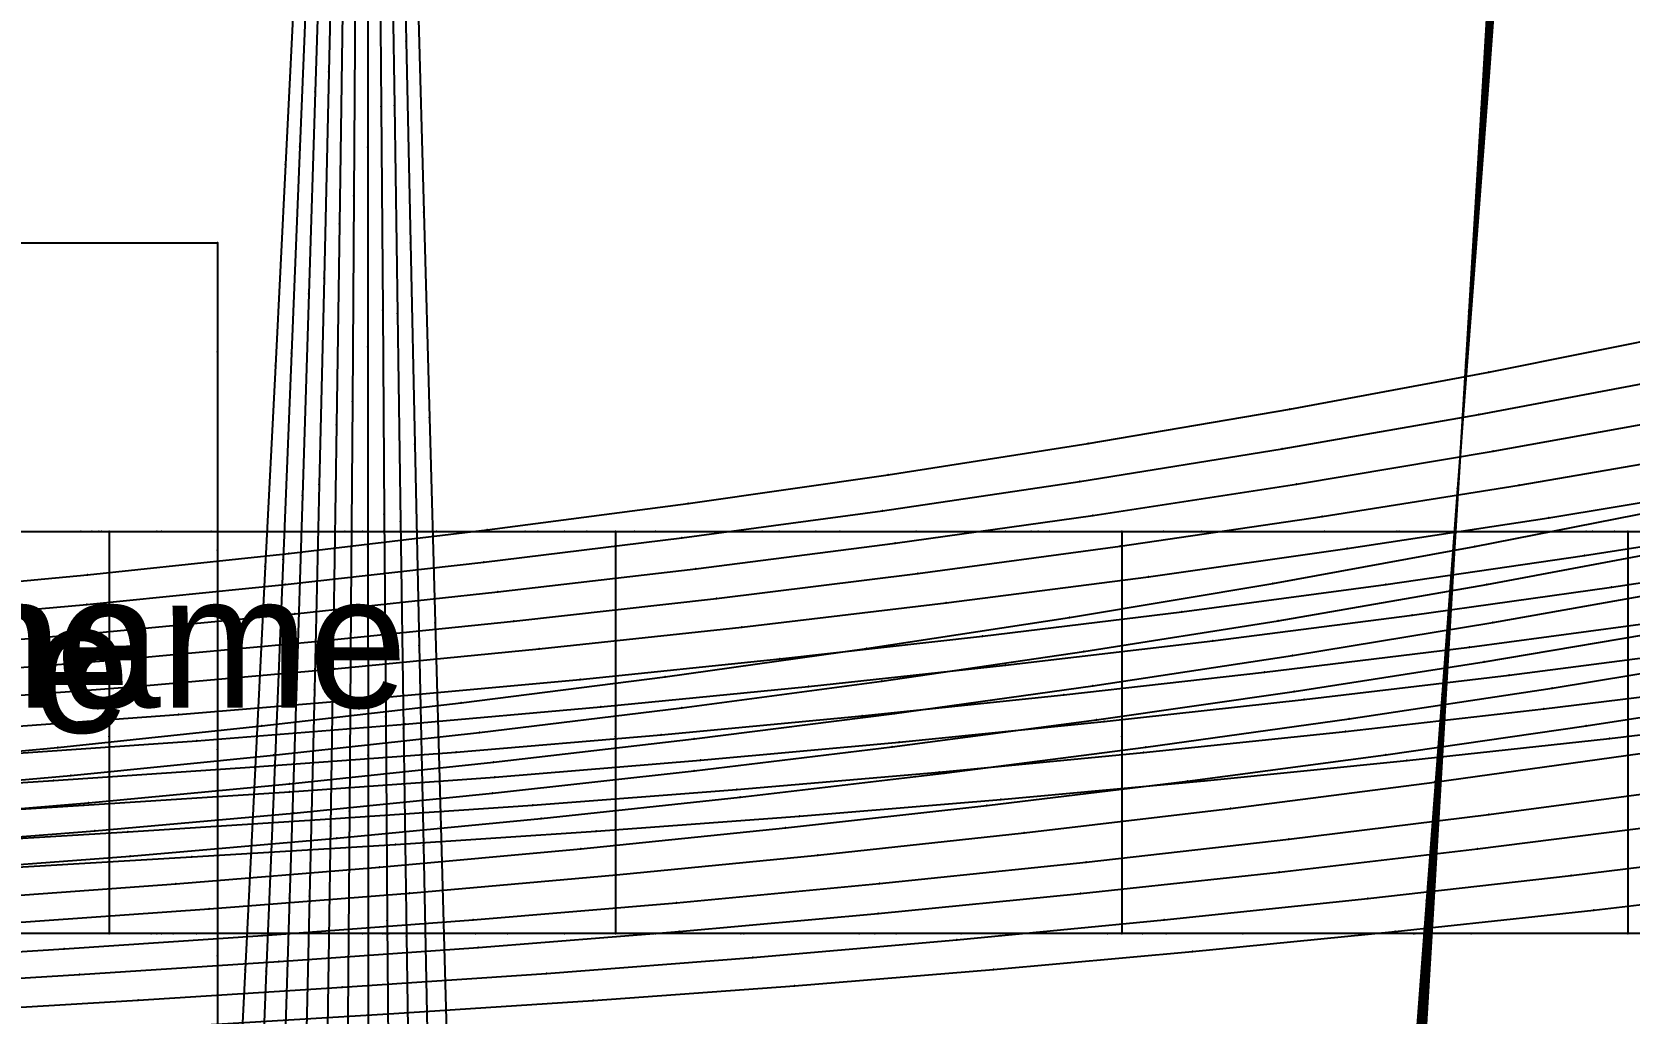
# Model space of a CAD drawing. Extents: x -2408 to 1029, y -526 to 2095.
# Drawn here: x -567.2 to -447, y 1389.8 to 1463.7 of the extents above; entities that cross this region are included whole.
import ezdxf

# ---------------------------------------------------------------- set-up
doc = ezdxf.new("R2010")
doc.units = 0

# ---------------------------------------------------------------- blocks, each defined once
blk = doc.blocks.new('-30')
at = {"layer": '1'}
for points in [[(-815.932955, 751.94191), (-800.181244, 751.94191), (-784.68991, 751.94191), (-769.49158, 751.94191), (-754.618879, 751.94191), (-732.991399, 751.94191), (-712.279556, 751.94191), (-692.593227, 751.94191), (-674.042287, 751.94191), (-656.736615, 751.94191), (-640.786085, 751.94191), (-621.816635, 751.94191), (-605.712108, 751.94191)], [(-595.670056, 721.699142), (-613.389459, 721.699142), (-630.958968, 721.699142), (-651.263198, 721.699142), (-668.129356, 721.699142), (-686.277399, 721.699142), (-705.597478, 721.699142), (-725.979701, 721.699142), (-747.314174, 721.699142), (-769.491051, 721.699142), (-784.689358, 721.699142), (-800.180704, 721.699142), (-815.932463, 721.699142)], [(361.592624, 710.970078), (377.494583, 710.970078), (377.494583, 702.757006), (377.494583, 687.830147), (377.494583, 672.819426), (377.494583, 657.302), (377.494583, 640.993118), (365.049252, 640.993118), (357.174568, 640.993118)]]:
    blk.add_lwpolyline(points, dxfattribs=at)
at = {"layer": '14'}
for points in [[(-815.932955, 751.94191), (-800.181244, 751.94191), (-784.68991, 751.94191), (-769.49158, 751.94191), (-754.618879, 751.94191), (-732.991399, 751.94191), (-712.279556, 751.94191), (-692.593227, 751.94191), (-674.042287, 751.94191), (-656.736615, 751.94191), (-640.786085, 751.94191), (-621.816635, 751.94191), (-605.712108, 751.94191)], [(-595.670056, 721.699142), (-613.389459, 721.699142), (-630.958968, 721.699142), (-651.263198, 721.699142), (-668.129356, 721.699142), (-686.277399, 721.699142), (-705.597478, 721.699142), (-725.979701, 721.699142), (-747.314174, 721.699142), (-769.491051, 721.699142), (-784.689358, 721.699142), (-800.180704, 721.699142), (-815.932463, 721.699142)]]:
    blk.add_lwpolyline(points, dxfattribs=at)
at = {"layer": '2'}
blk.add_point((377.494583, 710.970078), dxfattribs=at)
at = {"layer": '3'}
for p in [(-800.181244, 751.94191), (-800.181244, 751.94191), (-784.68991, 751.94191), (-784.68991, 751.94191), (-769.49158, 751.94191), (-769.49158, 751.94191), (-754.618879, 751.94191), (-754.618879, 751.94191), (-732.991399, 751.94191), (-732.991399, 751.94191), (-712.279556, 751.94191), (-712.279556, 751.94191), (-692.593227, 751.94191), (-692.593227, 751.94191), (-800.180704, 721.699142), (-800.180704, 721.699142), (-784.689358, 721.699142), (-784.689358, 721.699142), (-769.491051, 721.699142), (-769.491051, 721.699142), (-747.314174, 721.699142), (-747.314174, 721.699142), (-725.979701, 721.699142), (-725.979701, 721.699142), (-705.597478, 721.699142), (-705.597478, 721.699142), (377.494583, 702.757006), (377.494583, 687.830147), (377.494583, 672.819426), (377.494583, 657.302)]:
    blk.add_point(p, dxfattribs=at)
at = {"layer": '1'}
for p in [(-930.752125, 736.820526), (263.194485, 675.981598)]:
    blk.add_text('Piece Name: noname', height=10, dxfattribs=at).set_placement(p)
blk = doc.blocks.new(' -30')
at = {"layer": '1'}
blk.add_lwpolyline([(-62.287955, 992.040492), (-46.765308, 993.494654), (-31.59976, 995.119355), (-16.677405, 996.901347), (-1.553066, 998.875569), (13.497761, 1001.026741), (28.566463, 1003.387882), (43.726847, 1005.978906), (58.723608, 1008.760932), (73.717036, 1011.77609), (88.621168, 1015.021706), (103.469701, 1018.514085), (117.89867, 1022.167002), (132.006587, 1025.996081), (146.046572, 1030.066786), (159.896121, 1034.343554)], dxfattribs=at)
at = {"layer": '14'}
blk.add_lwpolyline([(-63.959231, 979.122072), (-49.005641, 980.511038), (-33.632503, 982.122847), (-18.625958, 983.86424), (-3.293244, 985.820636), (11.872398, 987.947367), (27.150515, 990.29395), (42.458572, 992.858966), (57.665661, 995.628768), (72.836435, 998.623553), (87.952669, 1001.852721), (102.740143, 1005.267383), (117.185724, 1008.860491), (131.56911, 1012.69644), (145.60942, 1016.694667), (159.855558, 1021.012956)], dxfattribs=at)
at = {"layer": '3'}
for p in [(58.723608, 1008.760932), (43.726847, 1005.978906), (28.566463, 1003.387882), (13.497761, 1001.026741), (-1.553066, 998.875569), (-16.677405, 996.901347), (57.665661, 995.628768), (-31.59976, 995.119355), (-46.765308, 993.494654), (42.458572, 992.858966), (27.150515, 990.29395), (11.872398, 987.947367), (-3.293244, 985.820636), (-18.625958, 983.86424), (-33.632503, 982.122847), (-49.005641, 980.511038), (-273.518252, 459.303073), (-364.092661, 452.698247), (-274.691014, 443.778063), (-364.85375, 437.519584), (-275.86766, 428.304753), (-365.612888, 422.429259), (-277.042325, 412.779884), (-366.374362, 407.250609), (-278.21354, 397.254754), (-367.134082, 392.071869)]:
    blk.add_point(p, dxfattribs=at)
at = {"layer": '8'}
for points in [[(-357.994041, 575.302811), (-358.78186, 559.547635), (-359.557937, 544.069272), (-360.322592, 528.86404), (-361.084233, 513.685404), (-361.829946, 498.666906), (-362.574553, 483.487431), (-363.318647, 468.307932), (-364.092661, 452.698247), (-364.85375, 437.519584), (-365.612888, 422.429259), (-366.374362, 407.250609), (-367.134082, 392.071869), (-367.88499, 377.065575), (-368.645189, 361.886858), (-369.405699, 346.708157), (-370.180402, 331.244073), (-370.940674, 316.065368), (-371.69304, 301.044358), (-372.44714, 285.989388), (-373.055725, 273.839893)], [(-267.785759, 536.391029), (-268.970889, 520.885647), (-270.140575, 505.316837), (-271.278187, 489.841572), (-272.408891, 474.313432), (-273.518252, 459.303073), (-274.691014, 443.778063), (-275.86766, 428.304753), (-277.042325, 412.779884), (-278.21354, 397.254754), (-279.349544, 382.208615), (-280.523073, 366.683647), (-281.657577, 351.675743), (-282.83071, 336.150751), (-283.991246, 320.791318), (-285.164421, 305.266334), (-286.316888, 290.015761), (-287.446104, 275.072392), (-287.709846, 271.582108)]]:
    blk.add_lwpolyline(points, dxfattribs=at)
blk = doc.blocks.new('-31')
at = {"layer": '1'}
for points in [[(-826.226078, 751.94191), (-804.336016, 751.94191), (-783.104593, 751.94191), (-762.635697, 751.94191), (-743.03345, 751.94191), (-724.401717, 751.94191), (-706.844608, 751.94191), (-690.465999, 751.94191), (-675.369986, 751.94191)], [(-685.285785, 721.699142), (-701.248397, 721.699142), (-718.424234, 721.699142), (-736.709307, 721.699142), (-755.999623, 721.699142), (-776.191175, 721.699142), (-797.180003, 721.699142), (-818.862101, 721.699142)]]:
    blk.add_lwpolyline(points, dxfattribs=at)
at = {"layer": '14'}
for points in [[(-826.226078, 751.94191), (-804.336016, 751.94191), (-783.104593, 751.94191), (-762.635697, 751.94191), (-743.03345, 751.94191), (-724.401717, 751.94191), (-706.844608, 751.94191), (-690.465999, 751.94191), (-675.369986, 751.94191)], [(-685.285785, 721.699142), (-701.248397, 721.699142), (-718.424234, 721.699142), (-736.709307, 721.699142), (-755.999623, 721.699142), (-776.191175, 721.699142), (-797.180003, 721.699142), (-818.862101, 721.699142)]]:
    blk.add_lwpolyline(points, dxfattribs=at)
at = {"layer": '3'}
for p in [(-804.336016, 751.94191), (-804.336016, 751.94191), (-783.104593, 751.94191), (-783.104593, 751.94191), (-762.635697, 751.94191), (-762.635697, 751.94191), (-743.03345, 751.94191), (-743.03345, 751.94191), (-724.401717, 751.94191), (-724.401717, 751.94191), (-706.844608, 751.94191), (-706.844608, 751.94191), (-690.465999, 751.94191), (-690.465999, 751.94191), (-797.180003, 721.699142), (-797.180003, 721.699142), (-776.191175, 721.699142), (-776.191175, 721.699142), (-755.999623, 721.699142), (-755.999623, 721.699142), (-736.709307, 721.699142), (-736.709307, 721.699142), (-718.424234, 721.699142), (-718.424234, 721.699142), (-701.248397, 721.699142), (-701.248397, 721.699142)]:
    blk.add_point(p, dxfattribs=at)
at = {"layer": '1'}
blk.add_text('Piece Name: noname', height=10, dxfattribs=at).set_placement((263.194485, 675.981598))
blk = doc.blocks.new(' -31')
at = {"layer": '1'}
blk.add_lwpolyline([(-63.189221, 989.945011), (-47.672531, 991.313117), (-32.73015, 992.82249), (-17.795201, 994.504582), (-2.889159, 996.340467), (12.212112, 998.376714), (27.069524, 1000.571165), (42.309343, 1003.026105), (57.103525, 1005.61325), (72.14837, 1008.460502), (86.862908, 1011.468573), (101.799206, 1014.765756), (116.409491, 1018.244322), (130.915001, 1021.952954), (145.402375, 1025.916377), (159.820729, 1030.124264)], dxfattribs=at)
at = {"layer": '14'}
blk.add_lwpolyline([(-64.30798, 977.09257), (-48.879834, 978.444808), (-33.60516, 979.96535), (-18.120015, 981.679498), (-2.882535, 983.53499), (12.185967, 985.548397), (27.374519, 987.769931), (42.016069, 990.101471), (57.723407, 992.818572), (72.810402, 995.648884), (87.8611, 998.699277), (102.856623, 1001.980323), (117.515395, 1005.43791), (132.396191, 1009.209824), (146.642882, 1013.073175)], dxfattribs=at)
at = {"layer": '3'}
for p in [(57.103525, 1005.61325), (42.309343, 1003.026105), (27.069524, 1000.571165), (12.212112, 998.376714), (-2.889159, 996.340467), (-17.795201, 994.504582), (-32.73015, 992.82249), (57.723407, 992.818572), (-47.672531, 991.313117), (42.016069, 990.101471), (27.374519, 987.769931), (12.185967, 985.548397), (-2.882535, 983.53499), (-18.120015, 981.679498), (-33.60516, 979.96535), (-48.879834, 978.444808), (-273.387537, 462.538378), (-363.004279, 454.703099), (-274.514607, 447.192397), (-363.637041, 439.171419), (-275.651862, 431.847157), (-364.272866, 423.639861), (-276.780583, 416.554046), (-364.903066, 408.198477), (-277.908851, 401.208165), (-365.535021, 392.666756)]:
    blk.add_point(p, dxfattribs=at)
at = {"layer": '8'}
for points in [[(-357.994041, 578.807983), (-358.649132, 562.686417), (-359.267463, 547.518838), (-359.903873, 531.964499), (-360.537909, 516.432865), (-361.157443, 501.065163), (-361.774082, 485.532827), (-362.389768, 470.000454), (-363.004279, 454.703099), (-363.637041, 439.171419), (-364.272866, 423.639861), (-364.903066, 408.198477), (-365.535021, 392.666756), (-366.159478, 377.311497), (-366.791779, 361.779794), (-367.424438, 346.248108), (-368.041408, 331.099689), (-368.673841, 315.567976), (-369.302066, 300.139236), (-369.923554, 284.876894), (-370.515747, 270.334682)], [(-267.785759, 539.896202), (-268.971377, 523.980308), (-270.0986, 508.584758), (-271.194162, 493.295128), (-272.281755, 477.946298), (-273.387537, 462.538378), (-274.514607, 447.192397), (-275.651862, 431.847157), (-276.780583, 416.554046), (-277.908851, 401.208165), (-279.044466, 385.76366), (-280.174425, 370.417898), (-281.309176, 355.012686), (-282.439101, 339.666924), (-283.568809, 324.321148), (-284.686106, 309.145322), (-285.815989, 293.799556), (-286.918402, 278.82658), (-287.709846, 268.076897)]]:
    blk.add_lwpolyline(points, dxfattribs=at)
blk = doc.blocks.new(' -32')
at = {"layer": '1'}
blk.add_lwpolyline([(-63.073899, 987.964787), (-47.80115, 989.241333), (-32.854437, 990.673366), (-17.580763, 992.310636), (-2.66784, 994.062031), (12.329512, 995.989364), (27.19852, 998.080667), (42.534483, 1000.433601), (57.345718, 1002.901455), (72.240179, 1005.584932), (86.979833, 1008.449899), (101.702285, 1011.534519), (116.349741, 1014.839147), (131.220497, 1018.445942), (145.752876, 1022.224506)], dxfattribs=at)
at = {"layer": '14'}
blk.add_lwpolyline([(-63.695884, 975.163998), (-48.400329, 976.438115), (-33.260954, 977.872553), (-17.902589, 979.495559), (-2.796827, 981.250458), (12.288539, 983.170726), (27.200065, 985.246414), (42.235573, 987.526424), (57.308336, 990.007635), (72.280071, 992.674386), (87.220682, 995.546043), (102.112174, 998.629703), (117.256923, 1002.009589), (132.044623, 1005.561161), (146.773454, 1009.351388)], dxfattribs=at)
at = {"layer": '3'}
for p in [(57.345718, 1002.901455), (42.534483, 1000.433601), (27.19852, 998.080667), (12.329512, 995.989364), (-2.66784, 994.062031), (-17.580763, 992.310636), (-32.854437, 990.673366), (57.308336, 990.007635), (-47.80115, 989.241333), (42.235573, 987.526424), (27.200065, 985.246414), (12.288539, 983.170726), (-2.796827, 981.250458), (-17.902589, 979.495559), (-33.260954, 977.872553), (-48.400329, 976.438115), (-361.851347, 459.532016), (-274.251194, 451.939413), (-362.332423, 444.337911), (-275.344252, 436.80376), (-362.818072, 429.14395), (-276.431543, 421.721797), (-363.300177, 414.042294), (-277.517392, 406.585633), (-363.782934, 398.848259), (-278.609211, 391.348216)]:
    blk.add_point(p, dxfattribs=at)
at = {"layer": '8'}
for points in [[(-357.994041, 582.313194), (-358.49787, 566.40859), (-358.988057, 550.997434), (-359.474144, 535.786342), (-359.958852, 520.592354), (-360.431675, 505.566142), (-360.900168, 490.37164), (-361.365744, 475.177058), (-361.851347, 459.532016), (-362.332423, 444.337911), (-362.818072, 429.14395), (-363.300177, 414.042294), (-363.782934, 398.848259), (-364.264741, 383.654174), (-364.741199, 368.640575), (-365.223946, 353.446515), (-365.716322, 337.953807), (-366.199039, 322.759771), (-366.681662, 307.565715), (-367.17584, 292.008496), (-367.651794, 277.026072), (-367.975731, 266.829491)], [(-267.785759, 543.401413), (-268.935325, 527.582206), (-270.014405, 512.479487), (-271.068283, 497.415128), (-272.113179, 482.276074), (-273.171797, 467.07604), (-274.251194, 451.939413), (-275.344252, 436.80376), (-276.431543, 421.721797), (-277.517392, 406.585633), (-278.609211, 391.348216), (-279.695318, 376.212082), (-280.782325, 361.076011), (-281.87353, 345.878914), (-282.959968, 330.742801), (-284.033857, 315.781003), (-285.120378, 300.644871), (-286.231128, 285.17165), (-287.314048, 270.085635), (-287.709846, 264.571705)]]:
    blk.add_lwpolyline(points, dxfattribs=at)
blk = doc.blocks.new('-32')
at = {"layer": '1'}
blk.add_lwpolyline([(-824.869566, 751.94191), (-805.068798, 751.94191), (-786.02016, 751.94191), (-767.821756, 751.94191), (-750.57169, 751.94191), (-734.368065, 751.94191), (-719.308987, 751.94191), (-701.180183, 751.94191), (-685.493076, 751.94191), (-669.672095, 751.94191), (-655.40737, 751.94191), (-651.352158, 751.94191), (-651.352158, 736.51993), (-651.352158, 721.699142), (-669.671698, 721.699142), (-689.172728, 721.699142), (-705.492018, 721.699142), (-724.194887, 721.699142), (-739.646372, 721.699142), (-756.209693, 721.699142), (-773.786774, 721.699142), (-792.279497, 721.699142), (-811.589755, 721.699142)], dxfattribs=at)
at = {"layer": '14'}
blk.add_lwpolyline([(-824.869566, 751.94191), (-805.068798, 751.94191), (-786.02016, 751.94191), (-767.821756, 751.94191), (-750.57169, 751.94191), (-734.368065, 751.94191), (-719.308987, 751.94191), (-701.180183, 751.94191), (-685.493076, 751.94191), (-669.672095, 751.94191), (-655.40737, 751.94191), (-651.352158, 751.94191), (-651.352158, 736.51993), (-651.352158, 721.699142), (-669.671698, 721.699142), (-689.172728, 721.699142), (-705.492018, 721.699142), (-724.194887, 721.699142), (-739.646372, 721.699142), (-756.209693, 721.699142), (-773.786774, 721.699142), (-792.279497, 721.699142), (-811.589755, 721.699142)], dxfattribs=at)
at = {"layer": '3'}
for p in [(-805.068798, 751.94191), (-805.068798, 751.94191), (-786.02016, 751.94191), (-786.02016, 751.94191), (-767.821756, 751.94191), (-767.821756, 751.94191), (-750.57169, 751.94191), (-750.57169, 751.94191), (-734.368065, 751.94191), (-734.368065, 751.94191), (-719.308987, 751.94191), (-719.308987, 751.94191), (-701.180183, 751.94191), (-701.180183, 751.94191), (-792.279497, 721.699142), (-792.279497, 721.699142), (-773.786774, 721.699142), (-773.786774, 721.699142), (-756.209693, 721.699142), (-756.209693, 721.699142), (-739.646372, 721.699142), (-739.646372, 721.699142), (-724.194887, 721.699142), (-724.194887, 721.699142), (-705.492018, 721.699142), (-705.492018, 721.699142)]:
    blk.add_point(p, dxfattribs=at)
blk = doc.blocks.new(' -33')
at = {"layer": '1'}
blk.add_lwpolyline([(-62.676554, 986.02466), (-47.469065, 987.237479), (-32.175066, 988.635625), (-17.231059, 990.164291), (-1.969221, 991.878756), (13.18838, 993.745961), (28.409, 995.79834), (43.604009, 998.032983), (58.434574, 1000.400726), (73.568401, 1003.015074), (88.889137, 1005.874152), (103.945344, 1008.904018), (119.123582, 1012.196621), (134.079505, 1015.688423), (148.839588, 1019.383526)], dxfattribs=at)
at = {"layer": '14'}
blk.add_lwpolyline([(-63.88798, 973.191219), (-48.760762, 974.383247), (-33.792318, 975.723587), (-18.838223, 977.222051), (-3.65813, 978.89639), (11.262152, 980.69739), (26.627123, 982.726164), (41.502438, 984.868498), (55.802328, 987.099301), (71.239332, 989.703083), (86.024921, 992.395824), (100.780213, 995.286277), (115.486739, 998.382131), (130.456307, 1001.769517), (145.062039, 1005.314683)], dxfattribs=at)
at = {"layer": '3'}
for p in [(58.434574, 1000.400726), (43.604009, 998.032983), (28.409, 995.79834), (13.18838, 993.745961), (-1.969221, 991.878756), (-17.231059, 990.164291), (-32.175066, 988.635625), (-47.469065, 987.237479), (55.802328, 987.099301), (41.502438, 984.868498), (26.627123, 982.726164), (11.262152, 980.69739), (-3.65813, 978.89639), (-18.838223, 977.222051), (-33.792318, 975.723587), (-48.760762, 974.383247), (-360.830012, 461.721146), (-274.205876, 453.765856), (-361.188076, 446.189394), (-275.298994, 438.249628), (-361.551312, 430.657758), (-276.386789, 422.78847), (-361.912148, 415.220494), (-277.472884, 407.271753), (-362.272787, 399.688787), (-278.521339, 392.271899)]:
    blk.add_point(p, dxfattribs=at)
at = {"layer": '8'}
for points in [[(-357.994041, 585.818405), (-358.356178, 570.149614), (-358.719727, 554.504655), (-359.083177, 538.963578), (-359.445801, 523.431935), (-359.798016, 508.071864), (-360.144258, 492.539848), (-360.487111, 477.007756), (-360.830012, 461.721146), (-361.188076, 446.189394), (-361.551312, 430.657758), (-361.912148, 415.220494), (-362.272787, 399.688787), (-362.632317, 384.157073), (-362.987864, 368.809854), (-363.348292, 353.278146), (-363.699601, 338.147147), (-364.060061, 322.615445), (-364.420403, 307.083761), (-364.776221, 291.747024), (-365.121605, 276.861275), (-365.435715, 263.324299)], [(-267.785759, 546.906624), (-268.899621, 531.204159), (-269.972668, 515.818523), (-271.026283, 500.384906), (-272.070381, 484.865302), (-273.084857, 469.903824), (-274.205876, 453.765856), (-275.298994, 438.249628), (-276.386789, 422.78847), (-277.472884, 407.271753), (-278.521339, 392.271899), (-279.607435, 376.755195), (-280.69455, 361.238558), (-281.78593, 345.659346), (-282.87251, 330.142659), (-283.946509, 314.80467), (-285.033146, 299.287995), (-286.101627, 284.031138), (-287.161297, 268.899653), (-287.709846, 261.066513)]]:
    blk.add_lwpolyline(points, dxfattribs=at)
blk = doc.blocks.new('-33')
at = {"layer": '1'}
blk.add_lwpolyline([(-821.924396, 751.94191), (-804.541242, 751.94191), (-788.018815, 751.94191), (-772.449246, 751.94191), (-753.331579, 751.94191), (-736.29047, 751.94191), (-721.544603, 751.94191), (-706.672883, 751.94191), (-692.113549, 751.94191), (-689.452133, 751.94191), (-689.452133, 736.519947), (-689.452133, 721.699142), (-709.312113, 721.699142), (-728.616503, 721.699142), (-744.537272, 721.699142), (-762.643952, 721.699142), (-782.717953, 721.699142), (-798.933016, 721.699142), (-816.03952, 721.699142)], dxfattribs=at)
at = {"layer": '14'}
blk.add_lwpolyline([(-821.924396, 751.94191), (-804.541242, 751.94191), (-788.018815, 751.94191), (-772.449246, 751.94191), (-753.331579, 751.94191), (-736.29047, 751.94191), (-721.544603, 751.94191), (-706.672883, 751.94191), (-692.113549, 751.94191), (-689.452133, 751.94191), (-689.452133, 736.519947), (-689.452133, 721.699142), (-709.312113, 721.699142), (-728.616503, 721.699142), (-744.537272, 721.699142), (-762.643952, 721.699142), (-782.717953, 721.699142), (-798.933016, 721.699142), (-816.03952, 721.699142)], dxfattribs=at)
at = {"layer": '2'}
for p in [(-689.452133, 751.94191), (-689.452133, 751.94191), (-689.452133, 721.699142), (-689.452133, 721.699142)]:
    blk.add_point(p, dxfattribs=at)
at = {"layer": '3'}
for p in [(-804.541242, 751.94191), (-804.541242, 751.94191), (-788.018815, 751.94191), (-788.018815, 751.94191), (-772.449246, 751.94191), (-772.449246, 751.94191), (-753.331579, 751.94191), (-753.331579, 751.94191), (-736.29047, 751.94191), (-736.29047, 751.94191), (-721.544603, 751.94191), (-721.544603, 751.94191), (-706.672883, 751.94191), (-706.672883, 751.94191), (-692.113549, 751.94191), (-692.113549, 751.94191), (-689.452133, 736.519947), (-689.452133, 736.519947), (-798.933016, 721.699142), (-798.933016, 721.699142), (-782.717953, 721.699142), (-782.717953, 721.699142), (-762.643952, 721.699142), (-762.643952, 721.699142), (-744.537272, 721.699142), (-744.537272, 721.699142), (-728.616503, 721.699142), (-728.616503, 721.699142), (-709.312113, 721.699142), (-709.312113, 721.699142)]:
    blk.add_point(p, dxfattribs=at)
blk = doc.blocks.new(' -34')
at = {"layer": '1'}
blk.add_lwpolyline([(-62.201781, 984.109423), (-46.844191, 985.280492), (-31.552026, 986.613769), (-16.180549, 988.119587), (-0.918876, 989.7673), (14.461016, 991.588687), (29.684126, 993.561033), (44.651744, 995.673969), (59.824846, 998.00029), (74.945261, 1000.509818), (90.055324, 1003.215849), (105.018224, 1006.101256), (120.049031, 1009.218044), (135.1284, 1012.579824), (150.057391, 1016.1527)], dxfattribs=at)
at = {"layer": '14'}
blk.add_lwpolyline([(-62.368557, 971.359762), (-46.955469, 972.529899), (-31.404846, 973.873655), (-16.018666, 975.369462), (-1.039595, 976.974481), (14.313651, 978.774331), (29.486911, 980.719213), (44.79652, 982.859693), (60.079744, 985.181758), (75.404584, 987.702822), (90.625, 990.405908), (105.81543, 993.310709), (120.957217, 996.424341), (135.743597, 999.690057), (150.786846, 1003.25315)], dxfattribs=at)
at = {"layer": '3'}
for p in [(59.824846, 998.00029), (44.651744, 995.673969), (29.684126, 993.561033), (14.461016, 991.588687), (-0.918876, 989.7673), (-16.180549, 988.119587), (-31.552026, 986.613769), (-46.844191, 985.280492), (60.079744, 985.181758), (44.79652, 982.859693), (29.486911, 980.719213), (14.313651, 978.774331), (-1.039595, 976.974481), (-16.018666, 975.369462), (-31.404846, 973.873655), (-46.955469, 972.529899), (-273.986686, 458.166258), (-360.022707, 450.987489), (-275.034671, 442.905221), (-360.251846, 435.839505), (-276.08056, 427.700825), (-360.480858, 420.787976), (-277.124562, 412.439522), (-360.709181, 405.639974), (-278.165872, 397.178028)]:
    blk.add_point(p, dxfattribs=at)
at = {"layer": '8'}
for points in [[(-357.994041, 589.323578), (-358.232784, 573.314169), (-358.462428, 558.04015), (-358.692348, 542.89281), (-358.922183, 527.744832), (-359.146703, 512.596784), (-359.369416, 496.9027), (-359.579519, 481.754431), (-359.789396, 466.856898), (-360.022707, 450.987489), (-360.251846, 435.839505), (-360.480858, 420.787976), (-360.709181, 405.639974), (-360.935904, 390.491966), (-361.170325, 374.811117), (-361.397397, 359.663089), (-361.624845, 344.515086), (-361.856973, 329.055137), (-362.08426, 313.90714), (-362.31091, 298.797827), (-362.541301, 283.44087), (-362.765018, 268.530517), (-362.895737, 259.819088)], [(-267.785759, 550.411797), (-268.864277, 534.845587), (-269.931037, 519.185757), (-270.942401, 504.021099), (-271.944262, 488.756954), (-272.951471, 473.493179), (-273.986686, 458.166258), (-275.034671, 442.905221), (-276.08056, 427.700825), (-277.124562, 412.439522), (-278.165872, 397.178028), (-279.215287, 381.810336), (-280.258805, 366.549018), (-281.306995, 351.223613), (-282.350378, 335.962271), (-283.393533, 320.700933), (-284.424243, 305.622657), (-285.467563, 290.361306), (-286.525887, 274.88048), (-287.534775, 260.122312), (-287.709846, 257.561302)]]:
    blk.add_lwpolyline(points, dxfattribs=at)
blk = doc.blocks.new('-34')
at = {"layer": '1'}
blk.add_lwpolyline([(-814.865322, 751.94191), (-796.072617, 751.94191), (-779.1217, 751.94191), (-764.217111, 751.94191), (-748.775871, 751.94191), (-733.828016, 751.94191), (-727.552185, 751.94191), (-727.552185, 736.519947), (-727.552185, 721.699142), (-746.144507, 721.699142), (-764.216699, 721.699142), (-783.175127, 721.699142), (-800.60569, 721.699142), (-819.826827, 721.699142)], dxfattribs=at)
at = {"layer": '14'}
blk.add_lwpolyline([(-814.865322, 751.94191), (-796.072617, 751.94191), (-779.1217, 751.94191), (-764.217111, 751.94191), (-748.775871, 751.94191), (-733.828016, 751.94191), (-727.552185, 751.94191), (-727.552185, 736.519947), (-727.552185, 721.699142), (-746.144507, 721.699142), (-764.216699, 721.699142), (-783.175127, 721.699142), (-800.60569, 721.699142), (-819.826827, 721.699142)], dxfattribs=at)
at = {"layer": '2'}
for p in [(-727.552185, 751.94191), (-727.552185, 751.94191), (-727.552185, 721.699142), (-727.552185, 721.699142)]:
    blk.add_point(p, dxfattribs=at)
at = {"layer": '3'}
for p in [(-796.072617, 751.94191), (-796.072617, 751.94191), (-779.1217, 751.94191), (-779.1217, 751.94191), (-764.217111, 751.94191), (-764.217111, 751.94191), (-748.775871, 751.94191), (-748.775871, 751.94191), (-733.828016, 751.94191), (-733.828016, 751.94191), (-727.552185, 736.519947), (-727.552185, 736.519947), (-800.60569, 721.699142), (-800.60569, 721.699142), (-783.175127, 721.699142), (-783.175127, 721.699142), (-764.216699, 721.699142), (-764.216699, 721.699142), (-746.144507, 721.699142), (-746.144507, 721.699142)]:
    blk.add_point(p, dxfattribs=at)
blk = doc.blocks.new(' -35')
at = {"layer": '1'}
blk.add_lwpolyline([(-62.730958, 982.135285), (-47.556552, 983.23854), (-32.497701, 984.477851), (-17.328552, 985.87939), (-2.297197, 987.417575), (12.961771, 989.131927), (27.959361, 990.970578), (43.309883, 993.0213), (58.262805, 995.1937), (73.202795, 997.542292), (88.10029, 1000.067095), (102.886466, 1002.761205), (117.715613, 1005.661029), (132.402557, 1008.742196), (147.14449, 1012.057185)], dxfattribs=at)
at = {"layer": '14'}
blk.add_lwpolyline([(-62.938125, 969.391393), (-47.752126, 970.486082), (-32.422476, 971.732986), (-17.26006, 973.126367), (-1.855956, 974.694953), (13.276601, 976.382052), (28.391172, 978.221578), (43.321342, 980.20117), (58.39237, 982.370642), (73.510673, 984.725601), (88.526659, 987.248361), (103.510309, 989.956076), (118.465264, 992.856953), (133.372515, 995.958266), (148.562666, 999.348473)], dxfattribs=at)
at = {"layer": '3'}
for p in [(58.262805, 995.1937), (43.309883, 993.0213), (27.959361, 990.970578), (12.961771, 989.131927), (-2.297197, 987.417575), (-17.328552, 985.87939), (-32.497701, 984.477851), (-47.556552, 983.23854), (58.39237, 982.370642), (43.321342, 980.20117), (28.391172, 978.221578), (13.276601, 976.382052), (-1.855956, 974.694953), (-17.26006, 973.126367), (-32.422476, 971.732986), (-47.752126, 970.486082), (-273.811471, 462.067876), (-358.940036, 453.75982), (-274.814074, 447.09247), (-359.05188, 438.28952), (-275.861032, 431.524137), (-359.165799, 422.819241), (-276.86279, 416.548675), (-359.277038, 407.447403), (-277.861106, 401.572977)]:
    blk.add_point(p, dxfattribs=at)
at = {"layer": '8'}
for points in [[(-357.994041, 592.828789), (-358.10507, 577.086023), (-358.216104, 561.603627), (-358.329169, 546.146793), (-358.442452, 530.676502), (-358.550565, 515.206176), (-358.648017, 499.914978), (-358.741122, 484.44456), (-358.836891, 468.97415), (-358.940036, 453.75982), (-359.05188, 438.28952), (-359.165799, 422.819241), (-359.277038, 407.447403), (-359.387175, 391.977098), (-359.495472, 376.699298), (-359.605702, 361.229002), (-359.716393, 345.758691), (-359.824154, 330.706494), (-359.934742, 315.236191), (-360.045242, 299.765885), (-360.153836, 284.564298), (-360.262756, 269.321207), (-360.355721, 256.313896)], [(-267.785759, 553.917007), (-268.864741, 537.978135), (-269.889514, 522.580979), (-270.900485, 507.06701), (-271.860093, 492.088782), (-272.822973, 477.110772), (-273.811471, 462.067876), (-274.814074, 447.09247), (-275.861032, 431.524137), (-276.86279, 416.548675), (-277.861106, 401.572977), (-278.866672, 386.488486), (-279.866481, 371.512893), (-280.866942, 356.537344), (-281.871547, 341.496161), (-282.871413, 326.520576), (-283.902178, 311.081352), (-284.902103, 296.105773), (-285.902076, 281.130196), (-286.918041, 265.914754), (-287.709846, 254.05611)]]:
    blk.add_lwpolyline(points, dxfattribs=at)
blk = doc.blocks.new('-35')
at = {"layer": '1'}
blk.add_lwpolyline([(-817.483074, 751.94191), (-799.817214, 751.94191), (-785.428791, 751.94191), (-771.500099, 751.94191), (-765.652161, 751.94191), (-765.652161, 736.519947), (-765.652161, 721.699142), (-782.976821, 721.699142), (-799.816815, 721.699142), (-817.482623, 721.699142)], dxfattribs=at)
at = {"layer": '14'}
blk.add_lwpolyline([(-817.483074, 751.94191), (-799.817214, 751.94191), (-785.428791, 751.94191), (-771.500099, 751.94191), (-765.652161, 751.94191), (-765.652161, 736.519947), (-765.652161, 721.699142), (-782.976821, 721.699142), (-799.816815, 721.699142), (-817.482623, 721.699142)], dxfattribs=at)
at = {"layer": '2'}
for p in [(-765.652161, 751.94191), (-765.652161, 751.94191), (-765.652161, 721.699142), (-765.652161, 721.699142)]:
    blk.add_point(p, dxfattribs=at)
at = {"layer": '3'}
for p in [(-799.817214, 751.94191), (-799.817214, 751.94191), (-785.428791, 751.94191), (-785.428791, 751.94191), (-771.500099, 751.94191), (-771.500099, 751.94191), (-765.652161, 736.519947), (-765.652161, 736.519947), (-799.816815, 721.699142), (-799.816815, 721.699142), (-782.976821, 721.699142), (-782.976821, 721.699142)]:
    blk.add_point(p, dxfattribs=at)
blk = doc.blocks.new(' -36')
at = {"layer": '1'}
blk.add_lwpolyline([(-61.924676, 980.270294), (-47.017724, 981.31363), (-31.357583, 982.547478), (-16.625817, 983.851296), (-0.992572, 985.389894), (13.833781, 986.994781), (29.434275, 988.836413), (44.440064, 990.766333), (59.442097, 992.862699), (74.419603, 995.127874), (89.460761, 997.580781), (104.380963, 1000.197104), (119.375387, 1003.01858), (134.224027, 1006.014801), (149.116599, 1009.235017)], dxfattribs=at)
at = {"layer": '14'}
blk.add_lwpolyline([(-61.688111, 967.560906), (-46.088481, 968.647694), (-31.018154, 969.826597), (-15.441047, 971.206677), (-0.29155, 972.69796), (15.256628, 974.374752), (30.78711, 976.20571), (46.128949, 978.179131), (61.616419, 980.345853), (76.481717, 982.596073), (91.915827, 985.115354), (107.317923, 987.822959), (122.691895, 990.726963), (138.018479, 993.83393), (152.974345, 997.083633)], dxfattribs=at)
at = {"layer": '3'}
for p in [(59.442097, 992.862699), (44.440064, 990.766333), (29.434275, 988.836413), (13.833781, 986.994781), (-0.992572, 985.389894), (-16.625817, 983.851296), (-31.357583, 982.547478), (-47.017724, 981.31363), (46.128949, 978.179131), (30.78711, 976.20571), (15.256628, 974.374752), (-0.29155, 972.69796), (-15.441047, 971.206677), (-31.018154, 969.826597), (-46.088481, 968.647694), (-273.723161, 464.758583), (-357.891746, 458.128292), (-274.724858, 449.432983), (-357.885815, 443.08771), (-275.728562, 434.167), (-357.883123, 428.047136), (-276.731204, 418.841461), (-357.879272, 412.355052), (-277.729859, 403.515668), (-357.873467, 397.314466)]:
    blk.add_point(p, dxfattribs=at)
at = {"layer": '8'}
for points in [[(-357.994041, 596.334), (-357.986258, 580.263284), (-357.980483, 564.458349), (-357.9771, 549.431499), (-357.97405, 534.390923), (-357.966692, 519.350346), (-357.949904, 503.740674), (-357.927372, 488.700112), (-357.905855, 473.659549), (-357.891746, 458.128292), (-357.885815, 443.08771), (-357.883123, 428.047136), (-357.879272, 412.355052), (-357.873467, 397.314466), (-357.866747, 382.273902), (-357.860029, 366.677824), (-357.854128, 351.637242), (-357.848458, 336.596676), (-357.842569, 321.230885), (-357.836665, 306.190293), (-357.830455, 290.448863), (-357.824549, 275.396306), (-357.818728, 260.484553), (-357.815742, 252.808685)], [(-267.785759, 557.422218), (-268.829755, 541.650889), (-269.848107, 526.003867), (-270.816633, 510.809799), (-271.776098, 495.481495), (-272.737112, 480.153301), (-273.723161, 464.758583), (-274.724858, 449.432983), (-275.728562, 434.167), (-276.731204, 418.841461), (-277.729859, 403.515668), (-278.735334, 388.078504), (-279.735093, 372.752783), (-280.735647, 357.427113), (-281.740432, 342.034287), (-282.740442, 326.708584), (-283.727838, 311.574727), (-284.727862, 296.249042), (-285.72795, 280.923341), (-286.727251, 265.609378), (-287.709846, 250.5509)]]:
    blk.add_lwpolyline(points, dxfattribs=at)
blk = doc.blocks.new('-36')
at = {"layer": '1'}
blk.add_lwpolyline([(-819.809447, 751.94191), (-805.903919, 751.94191), (-803.752136, 751.94191), (-803.752136, 736.519947), (-803.752136, 721.699142), (-822.081368, 721.699142)], dxfattribs=at)
at = {"layer": '14'}
blk.add_lwpolyline([(-819.809447, 751.94191), (-805.903919, 751.94191), (-803.752136, 751.94191), (-803.752136, 736.519947), (-803.752136, 721.699142), (-822.081368, 721.699142)], dxfattribs=at)
at = {"layer": '2'}
for p in [(-803.752136, 751.94191), (-803.752136, 751.94191), (-803.752136, 721.699142), (-803.752136, 721.699142)]:
    blk.add_point(p, dxfattribs=at)
at = {"layer": '3'}
for p in [(-805.903919, 751.94191), (-805.903919, 751.94191), (-803.752136, 736.519947), (-803.752136, 736.519947)]:
    blk.add_point(p, dxfattribs=at)
blk = doc.blocks.new(' -37')
at = {"layer": '1'}
blk.add_lwpolyline([(-77.064567, 977.383549), (-62.060307, 978.358986), (-46.897365, 979.384498), (-31.741422, 980.503482), (-16.317787, 981.804686), (-1.187583, 983.235286), (13.994105, 984.806719), (29.095599, 986.511197), (44.519286, 988.409393), (59.454505, 990.406909), (74.49534, 992.583849), (89.510965, 994.928311), (104.601794, 997.462747), (119.558447, 1000.158091), (134.488433, 1003.039354)], dxfattribs=at)
at = {"layer": '14'}
blk.add_lwpolyline([(-76.738085, 964.702722), (-61.242214, 965.685371), (-45.924747, 966.711602), (-30.453256, 967.865643), (-15.155917, 969.160966), (0.128787, 970.603535), (15.669216, 972.213705), (30.924236, 973.938823), (45.988341, 975.793326), (61.205262, 977.82814), (76.399373, 980.027605), (91.645306, 982.408497), (106.785665, 984.951771), (121.894669, 987.674831), (136.97646, 990.58577)], dxfattribs=at)
at = {"layer": '3'}
for p in [(44.519286, 988.409393), (29.095599, 986.511197), (13.994105, 984.806719), (-1.187583, 983.235286), (-16.317787, 981.804686), (-31.741422, 980.503482), (-46.897365, 979.384498), (-62.060307, 978.358986), (45.988341, 975.793326), (30.924236, 973.938823), (15.669216, 972.213705), (0.128787, 970.603535), (-15.155917, 969.160966), (-30.453256, 967.865643), (-45.924747, 966.711602), (-61.242214, 965.685371), (-356.893468, 461.882822), (-274.46069, 454.560548), (-356.775165, 446.535295), (-275.424583, 439.566741), (-356.661063, 431.187733), (-276.425412, 423.951793), (-356.547517, 415.942769), (-277.381598, 408.957502), (-356.430967, 400.595233), (-278.336233, 393.963106)]:
    blk.add_point(p, dxfattribs=at)
at = {"layer": '8'}
for points in [[(-357.994041, 599.839211), (-357.872231, 584.064936), (-357.756174, 568.812925), (-357.641826, 553.514255), (-357.527834, 538.1667), (-357.409938, 522.819186), (-357.285102, 507.658387), (-357.15155, 492.310991), (-357.017919, 476.963593), (-356.893468, 461.882822), (-356.775165, 446.535295), (-356.661063, 431.187733), (-356.547517, 415.942769), (-356.430967, 400.595233), (-356.31318, 385.247712), (-356.196898, 370.100727), (-356.079687, 354.753207), (-355.96282, 339.405684), (-355.843415, 323.726308), (-355.726375, 308.378797), (-355.609575, 293.071471), (-355.494618, 278.003513), (-355.379055, 262.852818), (-355.275726, 249.303493)], [(-267.785759, 560.927429), (-268.795142, 545.34185), (-269.765149, 530.114361), (-270.732745, 514.613438), (-271.650701, 499.616754), (-272.567585, 484.620003), (-273.5058, 469.554919), (-274.46069, 454.560548), (-275.424583, 439.566741), (-276.425412, 423.951793), (-277.381598, 408.957502), (-278.336233, 393.963106), (-279.299279, 378.854898), (-280.256221, 363.860666), (-281.217806, 348.797753), (-282.174623, 333.803491), (-283.131186, 318.809211), (-284.118728, 303.329621), (-285.075416, 288.33535), (-286.057556, 272.942613), (-287.025861, 257.766222), (-287.709846, 247.045708)]]:
    blk.add_lwpolyline(points, dxfattribs=at)
blk = doc.blocks.new(' -38')
at = {"layer": '1'}
blk.add_lwpolyline([(-75.758579, 975.59908), (-60.626937, 976.556257), (-45.135723, 977.568164), (-29.691034, 978.673379), (-14.218645, 979.93966), (0.737898, 981.308098), (16.18444, 982.858823), (31.240378, 984.508954), (46.655312, 986.347725), (61.903195, 988.324596), (77.276361, 990.485047), (92.482815, 992.792346), (107.804191, 995.293821), (123.016186, 997.959636), (138.273801, 1000.824781)], dxfattribs=at)
at = {"layer": '14'}
blk.add_lwpolyline([(-76.121077, 962.872303), (-60.939983, 963.810147), (-45.940806, 964.778603), (-30.948843, 965.841704), (-15.800026, 967.057728), (-0.82938, 968.401779), (14.405534, 969.906101), (29.350037, 971.513721), (44.278901, 973.25879), (59.722363, 975.220283), (74.6129, 977.268679), (89.481256, 979.47277), (104.404222, 981.849582), (119.220692, 984.378815), (134.014915, 987.079317)], dxfattribs=at)
at = {"layer": '3'}
for p in [(46.655312, 986.347725), (31.240378, 984.508954), (16.18444, 982.858823), (0.737898, 981.308098), (-14.218645, 979.93966), (-29.691034, 978.673379), (-45.135723, 977.568164), (-60.626937, 976.556257), (44.278901, 973.25879), (29.350037, 971.513721), (14.405534, 969.906101), (-0.82938, 968.401779), (-15.800026, 967.057728), (-30.948843, 965.841704), (-45.940806, 964.778603), (-60.939983, 963.810147), (-355.893204, 462.629209), (-274.415279, 456.386928), (-355.663709, 446.974751), (-275.379307, 441.05821), (-355.438498, 431.320228), (-276.337063, 425.79129), (-355.214578, 415.770351), (-277.29365, 410.462126), (-354.986863, 400.11586), (-278.248356, 395.132831)]:
    blk.add_point(p, dxfattribs=at)
at = {"layer": '8'}
for points in [[(-357.994041, 603.344383), (-357.757929, 587.254624), (-357.531393, 571.697565), (-357.306276, 556.092905), (-357.081181, 540.438379), (-356.852105, 524.783918), (-356.617269, 509.319966), (-356.372216, 493.665735), (-356.127082, 478.011517), (-355.893204, 462.629209), (-355.663709, 446.974751), (-355.438498, 431.320228), (-355.214578, 415.770351), (-354.986863, 400.11586), (-354.757885, 384.461385), (-354.531864, 369.011453), (-354.303478, 353.35699), (-354.075445, 337.702504), (-353.853879, 322.492269), (-353.625682, 306.837786), (-353.397413, 291.183321), (-353.173324, 275.814354), (-352.95453, 260.806678), (-352.735748, 245.798283)], [(-267.785759, 564.432602), (-268.79559, 548.4989), (-269.765673, 532.931308), (-270.690884, 517.781071), (-271.608583, 502.449512), (-272.524328, 487.117842), (-273.461049, 471.716247), (-274.415279, 456.386928), (-275.379307, 441.05821), (-276.337063, 425.79129), (-277.29365, 410.462126), (-278.248356, 395.132831), (-279.211341, 379.687194), (-280.168331, 364.358045), (-281.125668, 349.028933), (-282.087019, 333.629568), (-283.043701, 318.300389), (-283.987853, 303.171853), (-284.94464, 287.84268), (-285.901466, 272.513529), (-286.842971, 257.429392), (-287.709846, 243.540497)]]:
    blk.add_lwpolyline(points, dxfattribs=at)
blk = doc.blocks.new(' -39')
at = {"layer": '1'}
blk.add_lwpolyline([(-76.54396, 973.693286), (-61.552963, 974.611547), (-46.302817, 975.56963), (-31.0579, 976.601998), (-15.713613, 977.784027), (-0.490311, 979.102427), (14.902616, 980.573191), (30.099956, 982.161116), (45.034018, 983.856669), (60.199584, 985.724429), (75.172832, 987.721968), (90.29707, 989.899544), (105.386845, 992.236619), (120.460439, 994.740936), (135.559119, 997.426291)], dxfattribs=at)
at = {"layer": '14'}
blk.add_lwpolyline([(-76.344232, 960.998653), (-60.781414, 961.935), (-45.404531, 962.89571), (-30.034311, 963.942842), (-14.502688, 965.140545), (0.846659, 966.471685), (16.467368, 967.967946), (31.790785, 969.570224), (47.098769, 971.311675), (62.207414, 973.177947), (77.478384, 975.220491), (92.727334, 977.421733), (108.033132, 979.798697), (123.230635, 982.330992), (137.684655, 984.904751)], dxfattribs=at)
at = {"layer": '3'}
for p in [(45.034018, 983.856669), (30.099956, 982.161116), (14.902616, 980.573191), (-0.490311, 979.102427), (-15.713613, 977.784027), (-31.0579, 976.601998), (-46.302817, 975.56963), (-61.552963, 974.611547), (47.098769, 971.311675), (31.790785, 969.570224), (16.467368, 967.967946), (0.846659, 966.471685), (-14.502688, 965.140545), (-45.404531, 962.89571), (-30.034311, 963.942842), (-60.781414, 961.935), (-354.996695, 468.16401), (-274.282546, 459.667792), (-354.670759, 453.000735), (-275.246262, 444.004141), (-354.350238, 437.837325), (-276.205039, 428.403713), (-354.031135, 422.673903), (-277.162254, 412.739694), (-353.712454, 407.617195), (-278.117089, 397.075512)]:
    blk.add_point(p, dxfattribs=at)
at = {"layer": '8'}
for points in [[(-355.342786, 483.84782), (-354.996695, 468.16401), (-354.670759, 453.000735), (-354.350238, 437.837325), (-354.031135, 422.673903), (-353.712454, 407.617195), (-353.389789, 392.453851), (-353.066475, 377.290501), (-352.730974, 361.537636), (-352.408563, 346.374282), (-352.086359, 331.210923), (-351.756728, 315.702433), (-351.434295, 300.539062), (-351.112732, 285.418531), (-350.782694, 269.898324), (-350.458211, 254.638131), (-350.195732, 242.293091)], [(-267.785759, 567.937813), (-268.761361, 552.219541), (-269.683288, 537.119278), (-270.606945, 521.691267), (-271.525039, 506.024891), (-272.43938, 490.358287), (-273.330662, 475.332164), (-274.282546, 459.667792), (-275.246262, 444.004141), (-276.205039, 428.403713), (-277.162254, 412.739694), (-278.117089, 397.075512), (-279.036457, 382.004404), (-279.993392, 366.340358), (-280.950853, 350.676325), (-281.868901, 335.652545), (-282.82573, 319.988481), (-283.769967, 304.529433), (-284.72684, 288.865369), (-285.683773, 273.201326), (-286.607023, 258.088398), (-287.513962, 243.241959), (-287.709846, 240.035305)]]:
    blk.add_lwpolyline(points, dxfattribs=at)
blk = doc.blocks.new(' -40')
at = {"layer": '1'}
blk.add_lwpolyline([(-76.239994, 971.863291), (-60.970871, 972.770291), (-45.639813, 973.702428), (-30.53561, 974.688643), (-15.217954, 975.818684), (-0.072431, 977.073929), (15.222504, 978.479002), (30.477542, 980.013674), (45.745938, 981.682276), (60.666777, 983.450803), (75.9014, 985.406909), (91.115501, 987.517097), (106.487365, 989.812863), (121.653128, 992.244216), (136.614628, 994.810591)], dxfattribs=at)
at = {"layer": '14'}
blk.add_lwpolyline([(-75.960604, 959.169212), (-60.766476, 960.059615), (-45.762077, 960.967268), (-30.763123, 961.942919), (-15.596995, 963.048272), (-0.616066, 964.278806), (14.354051, 965.639645), (29.602787, 967.153595), (44.547595, 968.765251), (59.477309, 970.510284), (74.949028, 972.469717), (89.842056, 974.506415), (104.054228, 976.591735), (119.645877, 979.043594), (134.468834, 981.539629)], dxfattribs=at)
at = {"layer": '3'}
for p in [(45.745938, 981.682276), (30.477542, 980.013674), (15.222504, 978.479002), (-0.072431, 977.073929), (-15.217954, 975.818684), (-30.53561, 974.688643), (-60.970871, 972.770291), (-45.639813, 973.702428), (44.547595, 968.765251), (29.602787, 967.153595), (14.354051, 965.639645), (-0.616066, 964.278806), (-15.596995, 963.048272), (-30.763123, 961.942919), (-274.106431, 463.76725), (-353.665907, 455.987916), (-275.025334, 448.495833), (-353.239207, 440.532914), (-275.941816, 433.289154), (-352.814597, 425.077872), (-276.856927, 418.017515), (-352.391445, 409.731587), (-277.768833, 402.74571)]:
    blk.add_point(p, dxfattribs=at)
at = {"layer": '8'}
for points in [[(-354.098767, 471.442744), (-353.665907, 455.987916), (-353.239207, 440.532914), (-352.814597, 425.077872), (-352.391445, 409.731587), (-351.96337, 394.276621), (-351.53446, 378.821678), (-351.111673, 363.579299), (-350.683565, 348.124335), (-350.255735, 332.669382), (-349.818124, 316.862657), (-349.390096, 301.407669), (-348.962007, 285.95274), (-348.541098, 270.756445), (-348.122872, 255.655997), (-347.715554, 240.948604), (-347.655716, 238.787899)], [(-267.785759, 571.443024), (-268.761798, 555.388681), (-269.683819, 539.965584), (-270.565073, 524.935057), (-271.441614, 509.661164), (-272.313026, 494.386969), (-273.200802, 479.039445), (-274.106431, 463.76725), (-275.025334, 448.495833), (-275.941816, 433.289154), (-276.856927, 418.017515), (-277.768833, 402.74571), (-278.68775, 387.352359), (-279.600857, 372.080598), (-280.514807, 356.808904), (-281.433164, 341.463909), (-282.346733, 326.192193), (-283.260105, 310.920447), (-284.160995, 295.858099), (-285.074509, 280.58638), (-286.013561, 264.888237), (-286.917593, 249.775034), (-287.709846, 236.530113)]]:
    blk.add_lwpolyline(points, dxfattribs=at)

msp = doc.modelspace()

# ---------------------------------------------------------------- block references
at = {"layer": '1'}
for name, p in [(' -32', (-184.050523, 999.622732)), (' -30', (-184.050297, 1001.000083)), (' -31', (-184.050388, 1000.311413)), (' -33', (-184.050694, 998.934067)), (' -34', (-184.050758, 998.245407)), (' -36', (-184.051123, 996.868036)), (' -35', (-184.051047, 997.556724)), (' -37', (-184.051318, 996.179365)), (' -38', (-184.051331, 995.490688)), (' -39', (-184.051506, 994.802025)), (' -40', (-184.051738, 994.113352)), ('-31', (-949.80219, 736.820577)), ('-30', (-930.752125, 736.820577)), ('-30', (242.348354, 674.107349)), ('-31', (242.348354, 674.107349)), ('-32', (242.348354, 674.107349)), ('-33', (242.348354, 674.107349)), ('-34', (242.348354, 674.107349)), ('-35', (242.348354, 674.107349)), ('-36', (242.348354, 674.107349)), (' -32', (-514.58038, 429.196867)), (' -34', (-512.877729, 429.098086)), (' -33', (-513.729155, 429.147803)), (' -31', (-515.430888, 429.247568)), (' -30', (-516.281493, 429.297884)), (' -36', (-507.788996, 429.001375)), (' -35', (-508.640982, 429.051384)), (' -38', (-502.699294, 428.903101)), (' -37', (-503.551747, 428.953571)), (' -39', (-498.461818, 428.854057)), (' -40', (-494.224148, 428.804325))]:
    msp.add_blockref(name, p, dxfattribs=at)

doc.saveas('drawing.dxf')
